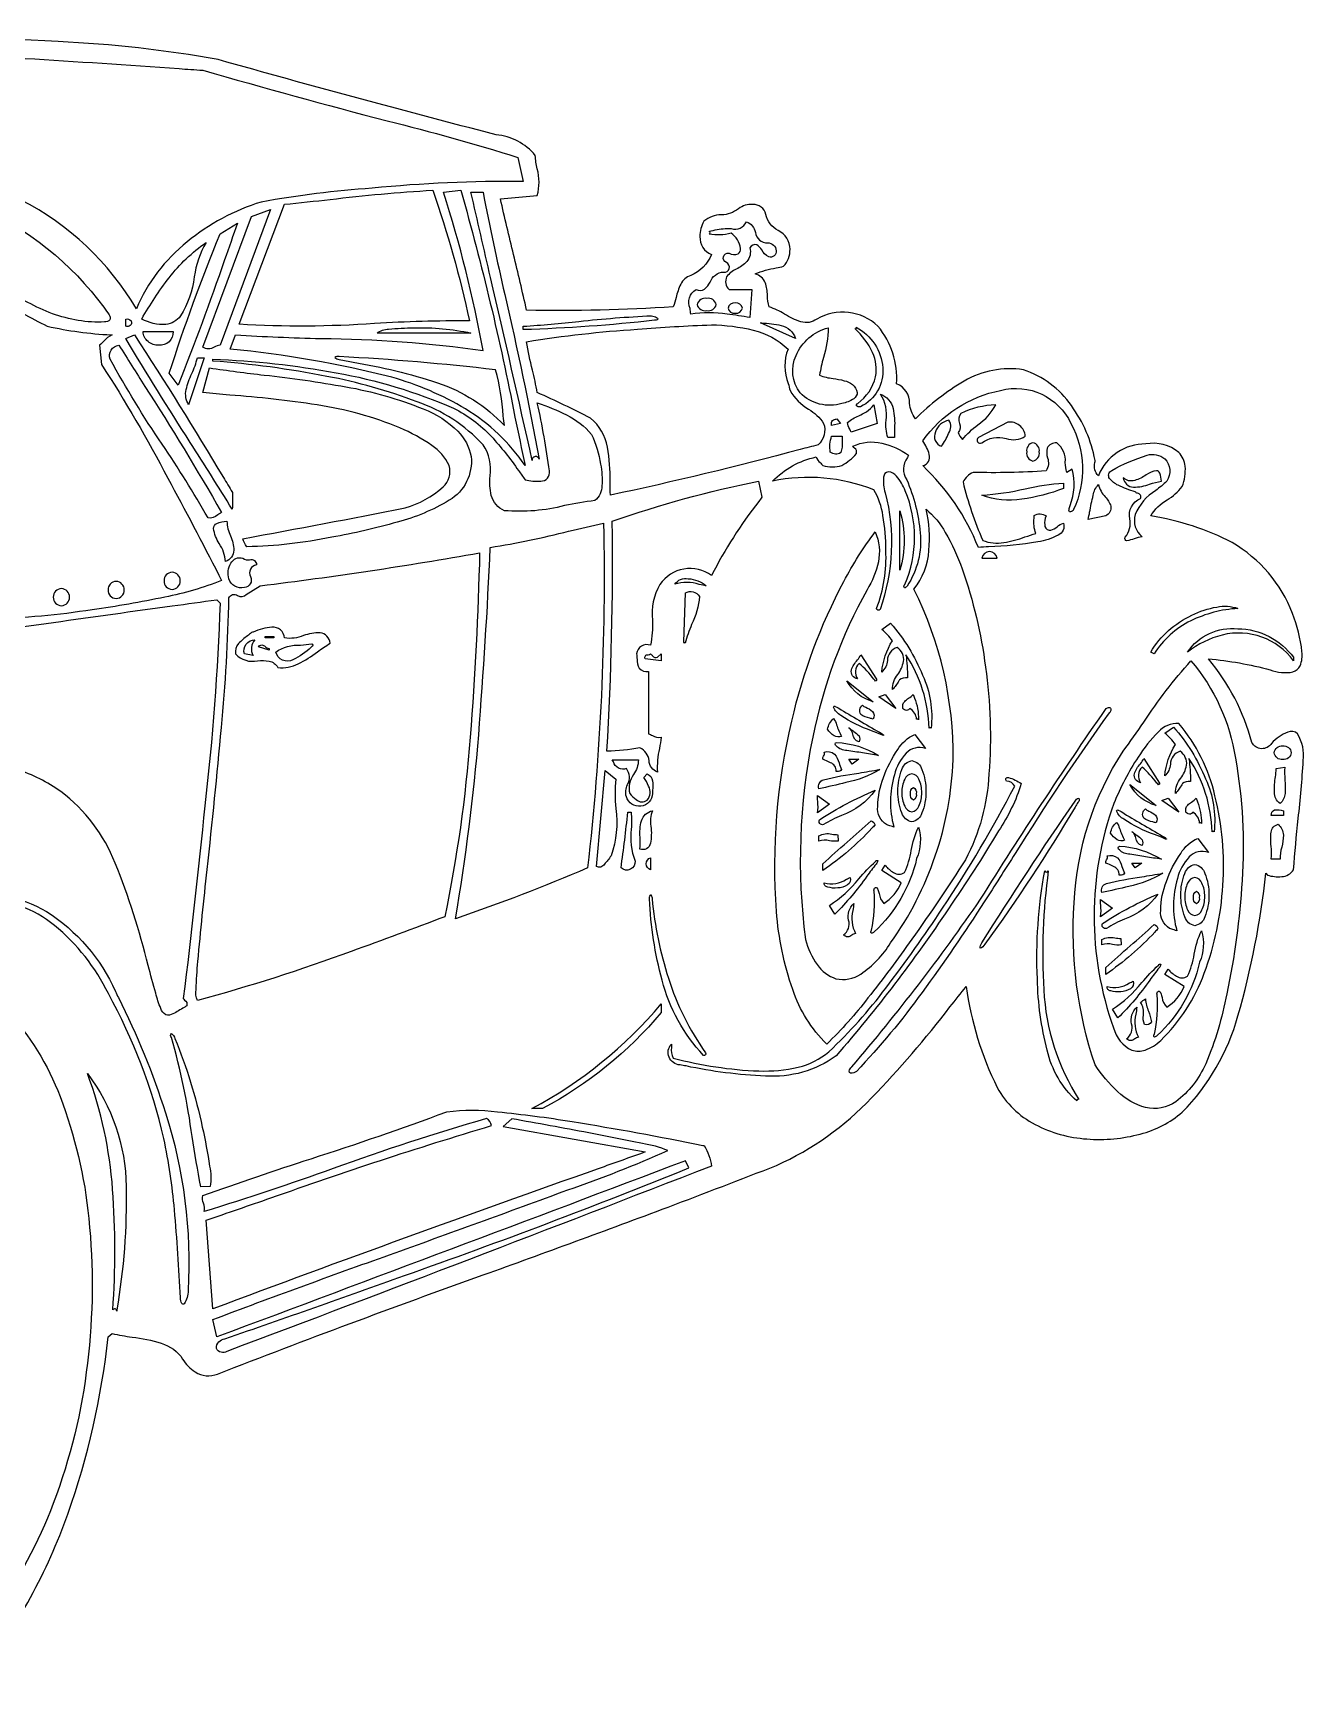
# Model space of a CAD drawing. Extents: x 0.69 to 7.72, y 3.72 to 7.65.
# Drawn here: x 4.803 to 7.718, y 3.819 to 7.651 of the extents above; entities that cross this region are included whole.
import ezdxf

# ---------------------------------------------------------------- set-up
doc = ezdxf.new("R2010")
doc.units = 0

msp = doc.modelspace()

# ---------------------------------------------------------------- linework, layer by layer
for points in [[(4.68149, 3.885463, 0.07917), (4.88155, 4.252193, 0.057249), (4.974517, 4.658883), (4.983407, 4.666661, 0.024634), (5.029354, 4.658354, -0.046034), (5.096231, 4.644279, -0.18016), (5.145204, 4.607963, 0.114677), (5.173765, 4.578557, 0.247622), (5.225175, 4.573681, -0.006923), (5.835115, 4.80112, 0.003393), (6.259074, 4.956911, 0.002318), (6.508064, 5.052525, 0.096895), (6.726336, 5.207601, 0.028639), (6.90606, 5.416556, -0.001569), (6.943412, 5.463331, 0.081221), (7.014524, 5.231108, 0.14768), (7.101192, 5.146723, 0.102889), (7.220302, 5.113242, 0.086796), (7.342691, 5.124596, 0.116004), (7.439194, 5.174714, 0.128209), (7.56675, 5.395553, 0.043023), (7.631193, 5.723332), (7.634526, 5.718888, 0.093087), (7.667443, 5.715415, 0.239796), (7.694526, 5.73111, -0.007165), (7.70525, 5.848689, 0.012251), (7.716819, 5.982014, 0.171557), (7.703558, 6.043182, 0.304917), (7.6812, 6.047445, 0.11031), (7.644072, 6.021367, -0.582917), (7.598971, 6.023333, 0.109893), (7.498972, 6.215556, -0.043811), (7.640899, 6.190053, 0.138562), (7.693135, 6.185375, 0.209325), (7.709537, 6.199632, 0.131398), (7.713874, 6.231928, 0.065853), (7.692319, 6.319518, 0.168106), (7.55387, 6.482234, 0.081258), (7.366747, 6.543335, -0.129889), (7.404424, 6.580311, 0.091406), (7.438972, 6.611112, 0.113678), (7.445862, 6.657618, 0.17022), (7.431324, 6.689206, 0.221207), (7.355639, 6.708653, 0.31258), (7.246749, 6.635558, -0.267128), (7.238659, 6.665843, 0.018181), (7.238969, 6.671114, 0.110466), (7.184664, 6.79667, 0.163883), (7.074524, 6.87889, 0.171819), (6.938552, 6.85278, 0.062736), (6.826747, 6.766669, -0.134183), (6.813533, 6.80209, 0.318572), (6.783414, 6.846669, 0.19207), (6.740714, 6.979094, 0.332104), (6.600292, 6.995279, -0.24569), (6.563942, 6.98915, -0.062468), (6.526177, 7.006855, 0.062845), (6.49119, 7.023337, -0.064615), (6.487189, 7.049572, 0.080592), (6.482057, 7.079098, 0.238356), (6.458968, 7.098893, -0.072241), (6.507467, 7.112777, 0.053111), (6.524281, 7.11681, 0.200215), (6.538968, 7.15556, 0.290839), (6.511706, 7.198573, -0.22052), (6.483413, 7.23556, 0.36259), (6.453543, 7.258601, 0.176502), (6.420735, 7.248797, -0.174221), (6.381464, 7.234723, 0.184425), (6.341489, 7.219775, 0.157499), (6.332377, 7.184813, 0.3147), (6.358965, 7.143336, -0.191952), (6.311187, 7.09556, 0.199813), (6.28816, 7.075376, 0.058434), (6.277637, 7.044754, -0.028828), (6.271187, 7.023337, -0.020259), (5.934521, 7.01556, 0.004718), (5.904521, 7.143338, -0.004718), (5.874521, 7.271115), (5.958965, 7.278893, 0.134554), (5.958814, 7.340626, -0.040677), (5.954522, 7.371117, 0.199919), (5.864481, 7.418569, -0.00561), (5.22674, 7.591117, 0.032795), (4.859727, 7.632366, 0.012082), (4.360726, 7.649964, 0.009404)], [(4.576712, 6.259389, -0.003256), (5.12144, 6.337025, 0.000256), (5.223407, 6.351112), (5.231185, 6.343335, -0.019974), (5.196046, 5.878194, -0.005309), (5.14674, 5.435553, 0.017706), (5.149754, 5.432134, -0.34409), (5.154519, 5.418886, 0.000613), (5.148431, 5.415152, -0.029286), (5.122809, 5.400542, -0.20886), (5.10651, 5.398453, -0.187554), (5.094926, 5.412847, -0.034374), (5.083449, 5.447686, -0.001569), (5.065959, 5.511282, 0.036078), (4.990379, 5.746546, 0.136151), (4.865699, 5.910713, 0.076657), (4.7648, 5.961518, 0.056816)]]:
    msp.add_lwpolyline(points, format="xyb")
for points in [[(3.815604, 7.617349, -0.021348), (4.429808, 7.61306, -0.005973), (5.136968, 7.570353, 0.000025), (5.191185, 7.566671, 0.00642), (5.614362, 7.450488, -0.015121), (5.914521, 7.366672), (5.926743, 7.311117, 0.027167), (5.58016, 7.295884, 0.028562), (5.325722, 7.264086, 0.098136), (5.155488, 7.17244, 0.125464), (5.038962, 7.018893, 0.14223), (4.774673, 7.268546, 0.092977), (4.423285, 7.36979, 0.00446), (3.868251, 7.398597, 0.010498), (3.034508, 7.423339, -0.099486), (3.403788, 7.573651, -0.041041)], [(2.886732, 7.278893, -0.244181), (2.951195, 7.351675, -0.07186), (3.0034, 7.366672), (3.975222, 7.342706), (3.975222, 7.342706, -0.010071), (4.271119, 7.322883, -0.015579), (4.504783, 7.295896, -0.057099), (4.674517, 7.255561, -0.127858), (4.964353, 7.022619, -0.036481), (4.97646, 7.004781, -0.259702), (4.978087, 6.993853, -0.217149), (4.965816, 6.988833, -0.038831), (4.936228, 6.988718, -0.093768), (4.818047, 7.019672, -0.029324), (4.707115, 7.080427, 0.058727), (4.545989, 7.160718, 0.036197), (4.32464, 7.193861, 0.006268), (4.097469, 7.213812, 0.006608), (3.566707, 7.249386, 0.01798), (3.031178, 7.258893, 0.178833), (2.923397, 7.203337, -0.119849)], [(5.625119, 6.86194, 0.037399), (5.254518, 6.926668), (5.26674, 6.958892, 0.008597), (5.462537, 6.950791, -0.033679), (5.834521, 6.923336, 0.033449), (5.74341, 7.286671), (5.78341, 7.291115, -0.021733), (5.907768, 6.770361, 0.00107), (5.931188, 6.65889, 0.107461), (5.794373, 6.788998, 0.066038)], [(5.80341, 6.991115, 0.016982), (5.585713, 6.985239, -0.032656), (5.274518, 6.983337), (5.378964, 7.258893, 0.003167), (5.483558, 7.270037, -0.015701), (5.718965, 7.291115, -0.031204)], [(5.963296, 6.673624, 0.977793), (5.947438, 6.670654, 0.002403), (5.851773, 7.090579, -0.000177), (5.806743, 7.286671), (5.834521, 7.286671, 0.008043), (5.884434, 7.051598, -0.011355)], [(5.231185, 6.93556, 0.078104), (5.217474, 6.931282, -0.314842), (5.191185, 6.931114), (5.303408, 7.231115), (5.346742, 7.246669)], [(5.134518, 6.843335), (5.114518, 6.871112, -0.02007), (5.231185, 7.191114), (5.271186, 7.21556, 0.001054), (5.241268, 7.131041, -0.012366)], [(6.32341, 7.063337, 0.289726), (6.343105, 7.064213, 0.093954), (6.355559, 7.080231, -0.30653), (6.386743, 7.103337, 0.893936), (6.392856, 7.125004, -0.893949), (6.398968, 7.146671, 0.209813), (6.419863, 7.144852, 0.306055), (6.425524, 7.157295, 0.210437), (6.403651, 7.192479, -0.120953), (6.353657, 7.190647, 0.781425), (6.353645, 7.196387, -0.060487), (6.390485, 7.203069, -0.039203), (6.404214, 7.203014, 0.374193), (6.438968, 7.218892, -0.256017), (6.459722, 7.194235, 0.384804), (6.487703, 7.170301, -0.422529), (6.507034, 7.1524, -0.600877), (6.490117, 7.138658, -0.171272), (6.474053, 7.154028, 0.131132), (6.462908, 7.166045, 0.335385), (6.446746, 7.158893, -0.247635), (6.439987, 7.12757, -0.087149), (6.415608, 7.109879, 0.12209), (6.393477, 7.092744, 0.310896), (6.398968, 7.063337), (6.45119, 7.063337), (6.446746, 6.998892, 0.017075), (6.394672, 7.006521, 0.073698), (6.311187, 7.006669, 0.045466), (6.309484, 7.019835, -0.384173)], [(5.051185, 6.99556, -0.033479), (5.11424, 7.090421, -0.075767), (5.198963, 7.171114, 0.103633), (5.171989, 7.092356, -0.10634), (5.140285, 7.002474, -0.20327), (5.106394, 6.982981, -0.140981)], [(4.386737, 6.611112, 0.017827), (4.42021, 6.942086, 0.003955), (4.434517, 7.15556, -0.091417), (4.585655, 7.116537, -0.030722), (4.72182, 7.042196, 0.021713), (4.834518, 6.978892, 0.040387), (4.980526, 6.959119, -0.000026), (4.983407, 6.958892, 0.122728), (4.964528, 6.944877, -0.032534), (4.954517, 6.93556), (4.958962, 6.891114, -0.022719), (5.11114, 6.630513, -0.005158), (5.228199, 6.407826, 0.000889), (5.234518, 6.395557, -0.048472), (5.1045, 6.357136, -0.017906), (4.937711, 6.328195, -0.033273), (4.703406, 6.306667, 0.161142), (4.660392, 6.393778, 0.091281), (4.574655, 6.454029, 0.108323), (4.383404, 6.49889, -0.102521), (4.383639, 6.583562, 0.022285)], [(6.347804, 7.014772, 0.385763), (6.369878, 7.02884, 0.385763), (6.347804, 7.042908, 0.385767), (6.325729, 7.02884, 0.385767)], [(6.413446, 7.008947, 0.396929), (6.430142, 7.020733, 0.396861), (6.413446, 7.032518, 0.396834), (6.396749, 7.020733, 0.396902)], [(5.014518, 6.978892), (5.014518, 6.99556), (5.014518, 6.99556, -0.284956), (5.02674, 6.991115, -0.716334)], [(5.591186, 6.963337, -0.17616), (5.617713, 6.971887, -0.029337), (5.676217, 6.975381, -0.05981), (5.806743, 6.963337)], [(5.926743, 6.978892, 0.010371), (6.054655, 6.989996, -0.016404), (6.221024, 7.003049, -0.096104), (6.232869, 6.998709, -0.331251), (6.235433, 6.995171, -0.218438), (6.228264, 6.992517, -0.020156), (5.926743, 6.971114)], [(6.358478, 6.98221, -0.054422), (6.454418, 6.970116, -0.129281), (6.534524, 6.926668, 0.193858), (6.534939, 6.847403, -0.008655), (6.538968, 6.831114, 0.126793), (6.58154, 6.788661, -0.118973), (6.615938, 6.7558, -0.30494), (6.603411, 6.706668, 0.000116), (6.562333, 6.696026, -0.01278), (6.126744, 6.591112, -0.010944), (6.126045, 6.622219, 0.050847), (6.11995, 6.701325, 0.178789), (6.081414, 6.768058, 0.011615), (5.958965, 6.826669, -0.00002), (5.958965, 6.826669, 0.016064), (5.947781, 6.878476, -0.024113), (5.934521, 6.943336, -0.024982), (6.188839, 6.97212, -0.010257)], [(6.55119, 6.951114), (6.47119, 6.986669, 0.000668), (6.474059, 6.986532, -0.060522), (6.518556, 6.980459, -0.277488)], [(6.626746, 6.97556, -0.064639), (6.61562, 6.907096, 0.025071), (6.606746, 6.866669, 0.072091), (6.637774, 6.859077, -0.041555), (6.663146, 6.853861, -0.299532), (6.693434, 6.827093, -0.242086), (6.685093, 6.812549, -0.106489), (6.658233, 6.801465, -0.277491), (6.562317, 6.825932, -0.281848), (6.55293, 6.911514, -0.231862)], [(6.690687, 6.976774, -0.259768), (6.751726, 6.883442, -0.306359), (6.701086, 6.794057, -0.153265), (6.693651, 6.794618, -0.781457), (6.694496, 6.801532, 0.175266), (6.735336, 6.863099, 0.154402), (6.728327, 6.918314, 0.102911), (6.687651, 6.973378), (6.687651, 6.973378, -0.000031), (6.687651, 6.973378, 0.842342)], [(5.034518, 6.958892, -0.009554), (5.238601, 6.631989, 0.000116), (5.259443, 6.59764, -0.026153), (5.258964, 6.558889, 0.003813), (5.162575, 6.712293, -0.008231), (5.014518, 6.951114)], [(5.054518, 6.966669), (5.123407, 6.966669, -0.466827), (5.090212, 6.935836, -0.430688)], [(5.234518, 6.551111, 0.047467), (5.225635, 6.545691, -0.236375), (5.203407, 6.53889, 0.018917), (5.097999, 6.708422, -0.024981), (4.978962, 6.903336, -0.487161), (4.998962, 6.93556, 0.001324), (5.058499, 6.84088, -0.013047)], [(5.158962, 6.798892, -0.201619), (5.153304, 6.833364, -0.05336), (5.166221, 6.870312, 0.052971), (5.178962, 6.906668), (5.194518, 6.906668)], [(5.958965, 6.803336, -0.033825), (6.026162, 6.77526, -0.101747), (6.083561, 6.730693, -0.066074), (6.104174, 6.662064, -0.067819), (6.107234, 6.612836, -0.218931), (6.091189, 6.578889, 0.019958), (6.021809, 6.567218, -0.084191), (5.88341, 6.555557, -0.22095), (5.85337, 6.590369, -0.077476), (5.850512, 6.635333, 0.198539), (5.834521, 6.706668, 0.125304), (5.683096, 6.805434, 0.044585), (5.476032, 6.863874, 0.030566), (5.214518, 6.89889), (5.214518, 6.903336, -0.036225), (5.497714, 6.872225, -0.057295), (5.766743, 6.791114, -0.086152), (5.853205, 6.726398, -0.034336), (5.915964, 6.647564, 0.002039), (5.931188, 6.626668, 0.085748), (5.966882, 6.623335, 0.462219), (5.986743, 6.646668, 0.022465)], [(5.504437, 6.902799, 0.000751), (5.536765, 6.896485, -0.038014), (5.730057, 6.849182, -0.123908), (5.88341, 6.751114, -0.002426), (5.88106, 6.772971, 0.04614), (5.86341, 6.87889, 0.015971), (5.504407, 6.90929, 0.27187), (5.494266, 6.907294, 0.2225)], [(5.292125, 6.472683, -0.091883), (5.283406, 6.491112, 0.002314), (5.656054, 6.561724, 0.110158), (5.742703, 6.610018, 0.299368), (5.756447, 6.658982, 0.148829), (5.716938, 6.705266, 0.054701), (5.643824, 6.745525, 0.061137), (5.45367, 6.798355, 0.019146), (5.253173, 6.821083, -0.001892), (5.191185, 6.826669), (5.20674, 6.883336, 0.007892), (5.332435, 6.866801, -0.016549), (5.519449, 6.839983, -0.052449), (5.697392, 6.789093, -0.102924), (5.776598, 6.737975, -0.15457), (5.807112, 6.67993, -0.294313), (5.756922, 6.579486, -0.071249), (5.63778, 6.529148, -0.027207), (5.487285, 6.49465, -0.045607)], [(6.778969, 6.723336), (6.763414, 6.723336, -0.100977), (6.759494, 6.76279, 0.181043), (6.746746, 6.823335, -0.24404), (6.77558, 6.790129, -0.071377), (6.778836, 6.745231, 0.021775)], [(6.843414, 6.715558, -0.190006), (7.022175, 6.831758, -0.360527), (7.18358, 6.755822, -0.235545), (7.18964, 6.55799, -0.260385), (7.182526, 6.55271, -0.609639), (7.179337, 6.558256, -0.00225), (7.18182, 6.567523, 0.15543), (7.186749, 6.651112), (7.174526, 6.643336, -0.07517), (7.170672, 6.666215, 0.258524), (7.151193, 6.711114, 0.306727), (7.129223, 6.698916, 0.125715), (7.129858, 6.676524, -0.237727), (7.126749, 6.646668, -0.022124), (6.958968, 6.643336, 0.160975), (6.936126, 6.621443, 0.04678), (6.981279, 6.487278, 0.133391), (7.029633, 6.482156, 0.044602), (7.078166, 6.495274, -0.00901), (7.103415, 6.503333, -0.128863), (7.098927, 6.538454, 0.002702), (7.099106, 6.544336, -0.307869), (7.126749, 6.543335, 0.146546), (7.123356, 6.522831, -0.005462), (7.123415, 6.51889, 0.323858), (7.137748, 6.51101, 0.105854), (7.15208, 6.518811, -0.111685), (7.166749, 6.526668, -0.383579), (7.154116, 6.499616, -0.085457), (7.107441, 6.483797, -0.034572), (6.994719, 6.472674, 0.020467), (6.97119, 6.471112, 0.109841), (6.843414, 6.65889, 0.447488), (6.858414, 6.684725, 0.097571)], [(6.670843, 6.758058, -0.066198), (6.696699, 6.77333, 0.010797), (6.714215, 6.782701, 0.120201), (6.731192, 6.798892), (6.738969, 6.755558), (6.678967, 6.735558, 0.070311), (6.675919, 6.742571, -0.130463)], [(6.934525, 6.718892, -0.054381), (6.969876, 6.752565, 0.122215), (7.011192, 6.798892, 0.098048), (6.93119, 6.778892, 0.26274), (6.927928, 6.756054, -0.287653), (6.924618, 6.735267, 0.077534), (6.934525, 6.718892)], [(6.646744, 6.766669), (6.654524, 6.755558), (6.634524, 6.751114, -0.502385), (6.643158, 6.765273, 0.013036)], [(6.886747, 6.703336, 0.054245), (6.902997, 6.732919, 0.31276), (6.903412, 6.763336, 0.267459), (6.87258, 6.736253, 0.44124)], [(6.978968, 6.711114, -0.237443), (7.034822, 6.720904, 0.222021), (7.078971, 6.726669, 0.415512), (7.038969, 6.758892), (6.97119, 6.723336, 0.917435)], [(6.811192, 6.683336, -0.009039), (6.808204, 6.677274, 0.321111), (6.806747, 6.626668, -0.079867), (6.837662, 6.504716, -0.175232), (6.807479, 6.382612, -0.214119), (6.801636, 6.378191, -0.415677), (6.802757, 6.38616, 0.201843), (6.803431, 6.601044, 0.087207), (6.783256, 6.634571, 0.215741), (6.764566, 6.644957, 0.359653), (6.753799, 6.632333, 0.109614), (6.757392, 6.596829, -0.148441), (6.74554, 6.329004, -0.735524), (6.737486, 6.331301, 0.105747), (6.758911, 6.46468, 0.043883), (6.752172, 6.544436, 0.101195), (6.731192, 6.603335, 0.146903), (6.498968, 6.623335), (6.498968, 6.623335, -0.149339), (6.598968, 6.67889, 0.160165), (6.607947, 6.666094, -0.052595), (6.614524, 6.65889, 0.142536), (6.657718, 6.659307, 0.094453), (6.69119, 6.686668, 0.348807), (6.687187, 6.698761, -0.054749), (6.683414, 6.703336, -0.177777), (6.749711, 6.710485, -0.082416)], [(6.634524, 6.726669), (6.658967, 6.726669, 0.036338), (6.658568, 6.714845, -0.103005), (6.655344, 6.688735, -0.338792), (6.63149, 6.690047, -0.134851)], [(7.096557, 6.669367, 0.393409), (7.110969, 6.690506, 0.393409), (7.096557, 6.711644, 0.393409), (7.082144, 6.690506, 0.393409)], [(7.277237, 6.648101, -0.042059), (7.358281, 6.68311, -0.230247), (7.399016, 6.674798, -0.351764), (7.403417, 6.623335, -0.036905), (7.378174, 6.601868, 0.161287), (7.331193, 6.546668, 0.29757), (7.346747, 6.495556, 0.065853), (7.328792, 6.491037, -0.048612), (7.312217, 6.486494, -0.622481), (7.308322, 6.494592, 0.205837), (7.319147, 6.536783, -0.380671), (7.343417, 6.583335, 0.504158), (7.336542, 6.595485, -0.112914), (7.331193, 6.59889, -0.045484), (7.292191, 6.613838, -0.125113), (7.272141, 6.629547, -0.436023)], [(7.391194, 6.623335, 0.097421), (7.387639, 6.641451, 0.271896), (7.380146, 6.647361, 0.13787), (7.356582, 6.637633, -0.070534), (7.330098, 6.624942, -0.269431), (7.303415, 6.631112, 0.352718), (7.327169, 6.609379, 0.086209), (7.364301, 6.616504, -0.035252)], [(6.240614, 6.38624, 0.167354), (6.2232, 6.303882, -0.05491), (6.218967, 6.246667, 0.487154), (6.186744, 6.226667, -0.016999), (6.18797, 6.214283, 0.126421), (6.19257, 6.193791, 0.265262), (6.214522, 6.186667), (6.214522, 6.043333, -0.040585), (6.223029, 6.039466, 0.211892), (6.24341, 6.035556, -0.015125), (6.239277, 6.009702, 0.06683), (6.234522, 5.955554, -0.297628), (6.215467, 5.981633, 0.272863), (6.194522, 6.011111, -0.03782), (6.118967, 6.003333, 0.017068), (6.131189, 6.531111, -0.035448), (6.466746, 6.623335), (6.474524, 6.586667, -0.00018), (6.46723, 6.576696, 0.048905), (6.358965, 6.406668, 0.425964)], [(7.166749, 6.61889), (7.166749, 6.606667, -0.057033), (7.07084, 6.581872, -0.130394), (6.978968, 6.591112, 0.041814), (7.078696, 6.605847, -0.043886)], [(7.246749, 6.615558, 0.127819), (7.26248, 6.587106, -0.111337), (7.275181, 6.565765, -0.309244), (7.263414, 6.543335), (7.223414, 6.535557, 0.008741), (7.226609, 6.55221, -0.019995), (7.234712, 6.59094, -0.159385)], [(6.574524, 5.57111, 0.088785), (6.601428, 5.513469, 0.169121), (6.644415, 5.481178, 0.211734), (6.701263, 5.491882, 0.104581), (6.769751, 5.563228, 0.146924), (6.913281, 5.984117, 0.119114), (6.823414, 6.375557, 0.151303), (6.857719, 6.464306, 0.082916), (6.851192, 6.558889, -0.093082), (6.895229, 6.505697, -0.045564), (6.933992, 6.421899, -0.052955), (6.987526, 6.196624, -0.05429), (6.995463, 5.951346, -0.110005), (6.941469, 5.754344, -0.012829), (6.818622, 5.571953, -0.013542), (6.717926, 5.436949, -0.036119), (6.623411, 5.331108, -0.120614), (6.545123, 5.456021, -0.06485), (6.507836, 5.635636, -0.076412), (6.543269, 6.07256, -0.066948), (6.662706, 6.393341, -0.042253), (6.734522, 6.506668, -0.154143), (6.741693, 6.437803, -0.080662), (6.715778, 6.374151, 0.077225), (6.591152, 6.035667, 0.08346)], [(6.791192, 6.41889), (6.791192, 6.555557, -0.140311)], [(5.24674, 6.531111, 0.091912), (5.254811, 6.497696, -0.092132), (5.262789, 6.46472, -0.307386), (5.243408, 6.43889, 0.136894), (5.229359, 6.479849, -0.116721), (5.216278, 6.514965, -0.269325), (5.223417, 6.526458, -0.123912)], [(5.851187, 6.471112, 0.020793), (6.030979, 6.508238, -0.004234), (6.111189, 6.526668, -0.033246), (6.074522, 5.735554), (6.074522, 5.735554, -0.019871), (5.771187, 5.618888, 0.022291), (5.824521, 6.04125, 0.008276)], [(5.251186, 6.355557, -0.472384), (5.271208, 6.360803, 0.366858), (5.291186, 6.363335), (5.323408, 6.383335, 0.014177), (5.826743, 6.45889, -0.013081), (5.805076, 6.035694, -0.031654), (5.746743, 5.623332), (5.746743, 5.623332, -0.005513), (5.53202, 5.543887, -0.022761), (5.178962, 5.431108, -0.141093), (5.17615, 5.456708, -0.014993), (5.180132, 5.520648, -0.004872), (5.201471, 5.731662, 0.004682), (5.234183, 6.057723, 0.019547)], [(5.286742, 6.37889, -0.385134), (5.251186, 6.39889, -0.214209), (5.256047, 6.434863, -0.366433), (5.283406, 6.446668, 0.216527), (5.298837, 6.442639, -0.550416), (5.314519, 6.431112, 0.503764), (5.300646, 6.404081, -0.539429)], [(6.978968, 6.446668), (7.014524, 6.446668, 0.846601)], [(5.121079, 6.374896, 0.413803), (5.139739, 6.394539, 0.413819), (5.121079, 6.414181, 0.413806), (5.102421, 6.394539, 0.41379)], [(6.274522, 6.386668, -0.310559), (6.305438, 6.399389, -0.15382), (6.346743, 6.383335, -0.032867), (6.330767, 6.386232, 0.15681)], [(4.866912, 6.337397, 0.413835), (4.885572, 6.357037, 0.41383), (4.866912, 6.376681, 0.41383), (4.848253, 6.357037, 0.413835)], [(4.992607, 6.353867, 0.413835), (5.011267, 6.373507, 0.41383), (4.992607, 6.39315, 0.413817), (4.973949, 6.373507, 0.413822)], [(6.295174, 6.254765), (6.298965, 6.366668, -0.408896), (6.331187, 6.358889, -0.092188), (6.313217, 6.294016, 0.029693), (6.298012, 6.251749, 0.645158), (6.296046, 6.251241, -0.038724)], [(7.56675, 6.331111, 0.098767), (7.458554, 6.30264, 0.13788), (7.374525, 6.226667), (7.366747, 6.23111, -0.14919), (7.461188, 6.315447, -0.073316), (7.518619, 6.334427, -0.134627)], [(5.363408, 6.195556, 0.151888), (5.410584, 6.204019, 0.043353), (5.454367, 6.231553, -0.019126), (5.483408, 6.251111, 0.364822), (5.460514, 6.2751, 0.089916), (5.422657, 6.268675, -0.131833), (5.378964, 6.263333, 0.4182), (5.350118, 6.288164, 0.082415), (5.30726, 6.277012, -0.000911), (5.303408, 6.275556, -0.015765), (5.293954, 6.268263, 0.060857), (5.273695, 6.250594, 0.23271), (5.26674, 6.226667, 0.272623), (5.317256, 6.211116, -0.065284), (5.343815, 6.210095, -0.227607)], [(6.749961, 6.282987), (6.769574, 6.297108, -0.084016), (6.843381, 6.17785, -0.136263), (6.862679, 6.056207, 0.460049), (6.858139, 6.056168, 0.139133), (6.805129, 6.224886, -0.033256), (6.808557, 6.172117, 0.160555), (6.789878, 6.1672, 0.000941), (6.788387, 6.164719, -0.063787), (6.774018, 6.144886, -0.179492), (6.786261, 6.179521, 0.101242), (6.79969, 6.209213, 0.268556), (6.785129, 6.241553, 0.329714), (6.762596, 6.21163, -0.182699), (6.749574, 6.184886, -0.114045), (6.774018, 6.257108, 0.048483)], [(7.694526, 6.218889), (7.694526, 6.211111, 0.303611), (7.530897, 6.270069, 0.104298), (7.451194, 6.23111), (7.451194, 6.23111, -0.273228), (7.56661, 6.284584, -0.232552)], [(5.311186, 6.258888, 0.328876), (5.306742, 6.223333), (5.286742, 6.226667, -0.508787)], [(5.343408, 6.238889), (5.343408, 6.235556), (5.318964, 6.243333, -0.529238), (5.334299, 6.243383, 0.115146)], [(5.441315, 6.250012, -0.828784), (5.441492, 6.243442, 0.000195), (5.440136, 6.242259, -0.080091), (5.398307, 6.213216, -0.491822), (5.358964, 6.23111, -0.158108), (5.415762, 6.247155, 0.023263)], [(6.24341, 6.211111), (6.206744, 6.215556, -0.652158), (6.213239, 6.22462, 0.095927), (6.218967, 6.226667, -0.057416), (6.223734, 6.222676, 0.365319), (6.234522, 6.218889), (6.24341, 6.226667)], [(6.734968, 6.164531, -0.000635), (6.731619, 6.1686, 0.056104), (6.697351, 6.204886, 0.378727), (6.694018, 6.169331, -0.418217), (6.679904, 6.189861, -0.101071), (6.693564, 6.212832, 0.057391), (6.701796, 6.224886), (6.737446, 6.168508, -0.555041)], [(7.492947, 5.285951, -0.1293), (7.424163, 5.198506, -0.214625), (7.354877, 5.185336, -0.124965), (7.291132, 5.221819, -0.060022), (7.238969, 5.283331, -0.098554), (7.191192, 5.655415, -0.134562), (7.303415, 6.003333, 0.008309), (7.350787, 6.070227, -0.036826), (7.458972, 6.211111, -0.138424), (7.561167, 5.987207, -0.061759), (7.576231, 5.706249, -0.037688), (7.54116, 5.446432, -0.053926)], [(6.669574, 6.164886), (6.729574, 6.117108, -0.204722)], [(6.802189, 6.117857, -0.051709), (6.811213, 6.124927, 0.076459), (6.821796, 6.133772, 0.014934), (6.824504, 6.125516, -0.106939), (6.833618, 6.075685, 0.530683), (6.829571, 6.076661, 0.242683), (6.814018, 6.101553, -0.568914), (6.798149, 6.101789, -0.258137)], [(6.750382, 6.043318, -0.041979), (6.753127, 6.040708, -0.653618), (6.753271, 6.039657, -0.103674), (6.749671, 6.04074, 0.006151), (6.726121, 6.050319, -0.063766), (6.655806, 6.085306, -0.164829), (6.638751, 6.104546, -0.614208), (6.64295, 6.106087, -0.078562), (6.656056, 6.098615, 0.003063), (6.750382, 6.043318, 0.000004)], [(6.691544, 5.268369, -0.221688), (6.677985, 5.264489, -0.411725), (6.674905, 5.268679, -0.143724), (6.680949, 5.279118, 0.026267), (6.976307, 5.663475, -0.011995), (7.262768, 6.099035, -0.32447), (7.273213, 6.103859, -0.49307), (7.271087, 6.091562, 0.016454), (7.055746, 5.768427, -0.000874), (6.984794, 5.657847, -0.015836), (6.842141, 5.449653, -0.032241)], [(6.729574, 6.077107, 0.007511), (6.722005, 6.079242, -0.120987), (6.701356, 6.088034, -0.391936), (6.705129, 6.109331, 0.134034), (6.713016, 6.104342, -0.093667), (6.727962, 6.094921, -0.345972)], [(6.625128, 6.053774, -0.177866), (6.639147, 6.078271, -0.097937), (6.645605, 6.064226, 0.035097), (6.65735, 6.037107, -0.199978), (6.640262, 6.038491, -0.094176)], [(6.674018, 6.057108, -0.146173), (6.677968, 6.054076, 0.008798), (6.685469, 6.04867, -0.089681), (6.697446, 6.038332, -0.270115), (6.697351, 6.024885, -0.314174), (6.683177, 6.042376, 0.082955), (6.677968, 6.054076, 0.000964), (6.677061, 6.054759, -0.009852)], [(7.281832, 5.883653, 0.173648), (7.281363, 5.368157, 0.21725), (7.323518, 5.317115, 0.16789), (7.353838, 5.317219, 0.106266), (7.389657, 5.33961, 0.115104), (7.48941, 5.493497, 0.076342), (7.532212, 5.695447, 0.077735), (7.514121, 5.901243, 0.118658), (7.431194, 6.066667, 0.242994), (7.384362, 6.047521, 0.061464), (7.337911, 5.989873, 0.044371)], [(7.512076, 5.817986, 0.459848), (7.507539, 5.817947, 0.139129), (7.454528, 5.986667), (7.454528, 5.986667, -0.033275), (7.457954, 5.933897, 0.160576), (7.439278, 5.928982, 0.000945), (7.437782, 5.926494, -0.063701), (7.423417, 5.906665, -0.1795), (7.435659, 5.941302, 0.101239), (7.449088, 5.970994, 0.268551), (7.434528, 6.003333, 0.329728), (7.411994, 5.97341, -0.182705), (7.398972, 5.946667, -0.114071), (7.423417, 6.018889, 0.048454), (7.399357, 6.044768), (7.418972, 6.058889, -0.084017), (7.49278, 5.939631, -0.136266)], [(6.741796, 5.993774, -0.006503), (6.705685, 5.999329, 0.006503), (6.669574, 6.004885, -0.196386), (6.645439, 6.015324, -0.792196), (6.646057, 6.0236, -0.123349)], [(6.825129, 6.041551), (6.849574, 6.009329, 0.295262), (6.805245, 5.99878, 0.126133), (6.778647, 5.949236, 0.142469), (6.777351, 5.829329, 0.014217), (6.770922, 5.831387, -0.035887), (6.760671, 5.834992, -0.292341), (6.74028, 5.876265, -0.088476), (6.753352, 5.942779, -0.065166), (6.786197, 6.007039, -0.157039)], [(6.171175, 5.906178, 0.090782), (6.186077, 5.89234, 0.371743), (6.211189, 5.89111, 0.328068), (6.214427, 5.923159, 0.058068), (6.203411, 5.943332), (6.211189, 5.95111, -0.292477), (6.223338, 5.93546, -0.062468), (6.223747, 5.913529, 0.015409), (6.223411, 5.906665, -0.855097), (6.163411, 5.898887, -0.188771), (6.16609, 5.926684, 0.319814), (6.163411, 5.963333, -0.439898), (6.133927, 5.978864, 0.006325), (6.131189, 5.983332), (6.191189, 5.983332, -0.135214), (6.180084, 5.949734, 0.226032)], [(6.61735, 6.001551, -0.240479), (6.641277, 5.996756, -0.114187), (6.651416, 5.976847, 0.024005), (6.65735, 5.961551, -0.356834), (6.647058, 5.957063, 0.008391), (6.645128, 5.957107, 0.345881), (6.631655, 5.976829, 0.046417), (6.614017, 5.984885, -0.195355), (6.616047, 5.992018, 0.285458)], [(6.818653, 5.840893, -0.287099), (6.79589, 5.86154, -0.103749), (6.78646, 5.911387, -0.103748), (6.79589, 5.961234, -0.287097), (6.818653, 5.981882, -0.287122), (6.841414, 5.961234, -0.10373), (6.850842, 5.911387, -0.103731), (6.841414, 5.86154, -0.287123)], [(7.351194, 5.986667), (7.386843, 5.930289), (7.386843, 5.930289, -0.555227), (7.384365, 5.926311, -0.000639), (7.381007, 5.930392, 0.056152), (7.346747, 5.966667, 0.378688), (7.343417, 5.93111, -0.418208), (7.329302, 5.951641, -0.101074), (7.342963, 5.974612, 0.057393)], [(7.669701, 5.984182, -0.407092), (7.65006, 5.999896, -0.40703), (7.669701, 6.01561, -0.406974), (7.689343, 5.999896, -0.407036)], [(6.138967, 5.938886, 0.043361), (6.138988, 5.872242, -0.12328), (6.128231, 5.763337, -0.070095), (6.112964, 5.744246, -0.445237), (6.094522, 5.738887), (6.114522, 5.958887)], [(6.286744, 5.283331, -0.636657), (6.266744, 5.331108, -0.04385), (6.266935, 5.32323, 0.158575), (6.271187, 5.298886, 0.054383), (6.46741, 5.269273, 0.06538), (6.557725, 5.278224, 0.12215), (6.628139, 5.31351, 0.042677), (6.758965, 5.45974, 0.019167), (6.888906, 5.643071, 0.028562), (7.054524, 5.923332, 0.282237), (7.03601, 5.934825, -0.000008), (7.035893, 5.934846, -0.883791), (7.04055, 5.94304, -0.083752), (7.069699, 5.929061, -0.07201), (7.017706, 5.820741, -0.015984), (6.902303, 5.641456, -0.031984), (6.644697, 5.30406, -0.176562), (6.482594, 5.257778, -0.04318), (6.300438, 5.280786, 0.000317)], [(6.615542, 5.937982, -0.022904), (6.69661, 5.953188, 0.00657), (6.745129, 5.961551, -0.087611), (6.666795, 5.931413, -0.013631), (6.605128, 5.917107), (6.605128, 5.917107, -0.400361)], [(6.818358, 5.951626, 0.277548), (6.802109, 5.938854, 0.118254), (6.795378, 5.908021, 0.118259), (6.802109, 5.877188, 0.277546), (6.818358, 5.864417, 0.277574), (6.834609, 5.877188, 0.118249), (6.841339, 5.908021, 0.118244), (6.834609, 5.938854, 0.277576)], [(7.663418, 5.883331, -0.256346), (7.65081, 5.909104, -0.04681), (7.652877, 5.944834, 0.026745), (7.654526, 5.963333), (7.674526, 5.966667, 0.04469), (7.674809, 5.937137, -0.047701), (7.674983, 5.906488, -0.201137)], [(6.601794, 5.901551), (6.629572, 5.881551), (6.601794, 5.861551, 0.081821), (6.602535, 5.888465, -0.021559)], [(6.734018, 5.913774, -0.161947), (6.656863, 5.856014, 0.033531), (6.615925, 5.834997, -0.697685), (6.606737, 5.846174, -0.042391)], [(6.822154, 5.891354, -0.334524), (6.815608, 5.905758, -0.334484), (6.822154, 5.920162, -0.334431), (6.828701, 5.905758, -0.33447)], [(7.378972, 5.878887, -0.204682), (7.318969, 5.926667)], [(6.183411, 5.75111, -0.687496), (6.151189, 5.735554, 0.009954), (6.166744, 5.863332, -0.000007), (6.166744, 5.863332), (6.174522, 5.863332, -0.030651), (6.17483, 5.82462, 0.126474)], [(6.194522, 5.778887, 0.027323), (6.194988, 5.805767, -0.079434), (6.197964, 5.843388, -0.271256), (6.223411, 5.866665, 0.160735), (6.219881, 5.831029, -0.074148), (6.218599, 5.791987, -0.489184)], [(6.9859, 5.560278, -0.230894), (6.975002, 5.550992, -0.206849), (6.979519, 5.563218, -0.012164), (7.193311, 5.888783, -0.224607), (7.201533, 5.895805, -0.337102), (7.199753, 5.885843, 0.00005), (7.193239, 5.875239, -0.023906)], [(7.305453, 5.860396, 0.003053), (7.399779, 5.805099, 0.000004), (7.399779, 5.805099), (7.399779, 5.805099, -0.041966), (7.402525, 5.802489, -0.653548), (7.402669, 5.801438, -0.10367), (7.399069, 5.802521, 0.006151), (7.37552, 5.812099, -0.063774), (7.305203, 5.847086, -0.164844), (7.288148, 5.866326, -0.614198), (7.292347, 5.867868, -0.07857)], [(7.378972, 5.838887, 0.007516), (7.371402, 5.841023, -0.120984), (7.350753, 5.849814, -0.391938), (7.354525, 5.87111, 0.133985), (7.362411, 5.866122, -0.093661), (7.377359, 5.856702, -0.345986)], [(7.451586, 5.879638, -0.051707), (7.46061, 5.886708, 0.076453), (7.471194, 5.895554, 0.014956), (7.473904, 5.88729, -0.106911), (7.483017, 5.837465, 0.530865), (7.478968, 5.838442, 0.242687), (7.463417, 5.863332, -0.568868), (7.447547, 5.86357, -0.258156)], [(7.671196, 5.866665), (7.671196, 5.855553), (7.643418, 5.855553, -0.345196), (7.650913, 5.868466, -0.112433)], [(6.614017, 5.744883, -0.006048), (6.669977, 5.794491, 0.004859), (6.725442, 5.843521, -0.272376), (6.734018, 5.833774, 0.000205), (6.726767, 5.826515, -0.056199), (6.614017, 5.729329)], [(6.725722, 5.592322, 0.076625), (6.731787, 5.68211, -0.324754), (6.734977, 5.69076, -0.397938), (6.740672, 5.685799, -0.02177), (6.743311, 5.676513, 0.14655), (6.754018, 5.653772, 0.152387), (6.794018, 5.701551), (6.749574, 5.729329), (6.757351, 5.741551, 0.097921), (6.776657, 5.724883, 0.290111), (6.801796, 5.724885, 0.068156), (6.817194, 5.775678, -0.075144), (6.834018, 5.829329, -0.169207), (6.829574, 5.757107, -0.151556), (6.732003, 5.588944, -0.202346), (6.725662, 5.585354, -0.332847)], [(7.288549, 5.840051, -0.09788), (7.294996, 5.826023, 0.035119), (7.306747, 5.798888, -0.199995), (7.289661, 5.800272, -0.094179), (7.274526, 5.815554, -0.177939)], [(7.663418, 5.755554), (7.643418, 5.755554, 0.057339), (7.6431, 5.785507, -0.063045), (7.642995, 5.817312, -0.327043), (7.658971, 5.835554, -0.214728), (7.671247, 5.810647, -0.069293), (7.667343, 5.782751, 0.065979)], [(6.605128, 5.809329, -0.185664), (6.635274, 5.812903, 0.032786), (6.649006, 5.811724), (6.649574, 5.797107, -0.097105), (6.62961, 5.797924, 0.160178), (6.605128, 5.797107)], [(7.323417, 5.818887, -0.145626), (7.327368, 5.815857, 0.008818), (7.334873, 5.810446, -0.089698), (7.346844, 5.80011, -0.270114), (7.346747, 5.786665, -0.314164), (7.332576, 5.804156, 0.082944), (7.327368, 5.815857, 0.000753), (7.326549, 5.816472, -0.010084)], [(7.474528, 5.803332), (7.498972, 5.77111, 0.295258), (7.454642, 5.76056, 0.126136), (7.428045, 5.711017, 0.142462), (7.42675, 5.59111, 0.014226), (7.420323, 5.593166, -0.035994), (7.410068, 5.596772, -0.29234), (7.389678, 5.638046, -0.088474), (7.40275, 5.704559, -0.065165), (7.435596, 5.768819, -0.157039)], [(6.218967, 5.758888), (6.218967, 5.73111, -0.706598)], [(6.641796, 5.629328), (6.629572, 5.649328, 0.081212), (6.696623, 5.710295, -0.030272), (6.735278, 5.750435, -0.457153), (6.740533, 5.752378, -0.180336), (6.736615, 5.744414, 0.006112), (6.715285, 5.716276, -0.046507)], [(7.266747, 5.763332, -0.240481), (7.290674, 5.758537, -0.114185), (7.300813, 5.738628, 0.024009), (7.306747, 5.723332, -0.356806), (7.296455, 5.718843, 0.008392), (7.294525, 5.718888, 0.345942), (7.281053, 5.73861, 0.046419), (7.263414, 5.746665), (7.263414, 5.746665, -0.195281), (7.265445, 5.753798, 0.285449)], [(7.318969, 5.766665, -0.196431), (7.294838, 5.777103, -0.79223), (7.295457, 5.785379, -0.123351), (7.391194, 5.755554, -0.006507), (7.355082, 5.76111, 0.006507)], [(6.61735, 5.701551, 0.226687), (6.66864, 5.709697, -0.01132), (6.677351, 5.713772, -0.350197), (6.670854, 5.69633, -0.126075), (6.648416, 5.689374, -0.099205), (6.625445, 5.691563, -0.438904)], [(7.196958, 5.200617, -0.156976), (7.12935, 5.316857, -0.057909), (7.106564, 5.480247, -0.055743), (7.123429, 5.728814, 0.68759), (7.131765, 5.728944, 0.050097), (7.121491, 5.455341, 0.131855), (7.201983, 5.20374, 0.725714)], [(7.264939, 5.699762, -0.022892), (7.346002, 5.714968, 0.006568), (7.394525, 5.723332, -0.087615), (7.316193, 5.693193, -0.013631), (7.254526, 5.678888, -0.40029)], [(7.46805, 5.602672, -0.287122), (7.445289, 5.62332, -0.10373), (7.435861, 5.673167, -0.103729), (7.445289, 5.723015, -0.287124), (7.46805, 5.743663, -0.287124), (7.490811, 5.723015, -0.103729), (7.500239, 5.673167, -0.10373), (7.490811, 5.62332, -0.287122)], [(7.467758, 5.713407, 0.277549), (7.451508, 5.700635, 0.118258), (7.444776, 5.669801, 0.118258), (7.451508, 5.638968, 0.277549), (7.467758, 5.626196, 0.277562), (7.484008, 5.638968, 0.118249), (7.490739, 5.669801, 0.118249), (7.484008, 5.700635, 0.277562)], [(5.157665, 4.765228, -0.163521), (5.148586, 4.735016, -0.533673), (5.143186, 4.735707, -0.125995), (5.140196, 4.748561, 0.010277), (5.126415, 4.950732, 0.029788), (5.102087, 5.114409, 0.068063), (4.974708, 5.446875, 0.107663), (4.851032, 5.603498, 0.177191), (4.683681, 5.662199, 0.16467), (4.484074, 5.579052, 0.051683), (4.375744, 5.470559, 0.036926), (4.263632, 5.310132, -0.074965), (4.256244, 5.300504, -0.444981), (4.251969, 5.299583, -0.191537), (4.256167, 5.31931, -0.10179), (4.428024, 5.565945, -0.143949), (4.632734, 5.672178, -0.179995), (4.832799, 5.635184, -0.148088), (4.990725, 5.452136, 0.000723), (4.997663, 5.437872, -0.040106), (5.105857, 5.17288, -0.09228)], [(6.216429, 5.664397, -0.141361), (6.218559, 5.672804, -0.730373), (6.220706, 5.672823, -0.094174), (6.222493, 5.664479, 0.054783), (6.260046, 5.482188, 0.077868), (6.345156, 5.311335, -0.782346), (6.340328, 5.305225, -0.125273), (6.245456, 5.477744, -0.05345)], [(7.383417, 5.675554, -0.161948), (7.306261, 5.617795, 0.033532), (7.265322, 5.596778, -0.697731), (7.256135, 5.607954, -0.042383)], [(7.471551, 5.653135, -0.334465), (7.465006, 5.667539, -0.334464), (7.471551, 5.681942, -0.334591), (7.4781, 5.667539, -0.334592)], [(6.685128, 5.653772, -0.018153), (6.683458, 5.637815, 0.193283), (6.689574, 5.584883, 0.09022), (6.680558, 5.581146, -0.438072), (6.661794, 5.58155, 0.319974), (6.673466, 5.61549, -0.269286)], [(7.251192, 5.663332), (7.278969, 5.643332), (7.251192, 5.623332, 0.081855), (7.251933, 5.650246, -0.021568)], [(7.263414, 5.506664, -0.006043), (7.319386, 5.55628, 0.004852), (7.374842, 5.605301, -0.272232), (7.383417, 5.595553, 0.000207), (7.376144, 5.588273, -0.056191), (7.263414, 5.491108)], [(7.254526, 5.57111, -0.185639), (7.284672, 5.574683, 0.032778), (7.298403, 5.573504), (7.298969, 5.558886, -0.097117), (7.279008, 5.559704, 0.160219), (7.254526, 5.558886)], [(7.478972, 5.518887, -0.151543), (7.381403, 5.350725, -0.202307), (7.375061, 5.347134, -0.332997), (7.375122, 5.354103, 0.076591), (7.381185, 5.443889, -0.3247), (7.384374, 5.452541, -0.397902), (7.390069, 5.447579, -0.021761), (7.392708, 5.438295, 0.146555), (7.403417, 5.415553, 0.152353), (7.443417, 5.463331), (7.398972, 5.491108), (7.40675, 5.503331, 0.097888), (7.426056, 5.486664, 0.290097), (7.451194, 5.486664, 0.068141), (7.466591, 5.537456, -0.075138), (7.483417, 5.59111, -0.169222)], [(4.926658, 4.598721, -0.06174), (4.848281, 4.276627, -0.070467), (4.710853, 4.023984, -0.100245), (4.536529, 3.864209, -0.161968), (4.347465, 3.820721, -0.202226), (4.196846, 3.903993, -0.116432), (4.115392, 4.092895, -0.053368), (4.091566, 4.363434, -0.028266), (4.113832, 4.691619, -0.033273), (4.173042, 5.017764, -0.055144), (4.268304, 5.27932, -0.111824), (4.400462, 5.448009, -0.199191), (4.57036, 5.495549, -0.169798), (4.740145, 5.408224, -0.102067), (4.863766, 5.21041, -0.067269), (4.929758, 4.930958, -0.056077)], [(7.291192, 5.391108), (7.278969, 5.411108, 0.081209), (7.346022, 5.472076, -0.03027), (7.384676, 5.512215, -0.457134), (7.389932, 5.514159, -0.180315), (7.386012, 5.506193, 0.006109), (7.364688, 5.478063, -0.04651)], [(7.266747, 5.463331, 0.226663), (7.318038, 5.471478, -0.011319), (7.326747, 5.475553, -0.350221), (7.320251, 5.45811, -0.126077), (7.297813, 5.451155, -0.0992), (7.274842, 5.453343, -0.438916)], [(6.24341, 5.423331), (6.24341, 5.403331, -0.096625), (5.971186, 5.183329), (5.946743, 5.183329, 0.095424)], [(7.311192, 5.343331, 0.319974), (7.322863, 5.377271, -0.269286), (7.334525, 5.415553, -0.018154), (7.332855, 5.399595, 0.193269), (7.338969, 5.346664, 0.090225), (7.329957, 5.342927, -0.43805)], [(7.352554, 5.376035, -0.155427), (7.349813, 5.397158, 0.198199), (7.343417, 5.426664, -0.06583), (7.35454, 5.434597, 0.074393), (7.361638, 5.406546, -0.063497), (7.368294, 5.381883, -0.40897)], [(5.119286, 5.346475, -0.405316), (5.119358, 5.355522, -0.168137), (5.127406, 5.343896, -0.045112), (5.1902, 5.140446, -0.020411), (5.206973, 5.05063, -0.090117), (5.208581, 5.004058), (5.18674, 5.003329, -0.008036), (5.166979, 5.118613, 0.03594)], [(4.993818, 4.718064, 0.830595), (4.984904, 4.72065, 0.035025), (4.984524, 4.997465, 0.070984), (4.926739, 5.263331, -0.161426), (5.015475, 5.004357, -0.04636), (4.994179, 4.720683, 0.000004)], [(5.24695, 4.625637, -0.450245), (5.222691, 4.632511, -0.397419), (5.242158, 4.654578, 0.003165), (5.654294, 4.799735, 0.011272), (6.306744, 5.046662), (6.298965, 5.063329, -0.001531), (5.223407, 4.658883), (5.214518, 4.698883, -0.00444), (5.620035, 4.847441, 0.001792), (6.029231, 4.996308, 0.019903), (6.258967, 5.086663, 0.059664), (6.200104, 5.102743, 0.006054), (6.077105, 5.127286, 0.002959), (5.900243, 5.159575), (5.880562, 5.141654), (6.206744, 5.083329, -0.000052), (6.098603, 5.044734, 0.004531), (5.214518, 4.723328), (5.198963, 4.926662, 0.00108), (5.347536, 4.977911, -0.012687), (5.853581, 5.143822, 0.276265), (5.842557, 5.160037, 0.016386), (5.490526, 5.045312, -0.011301), (5.194518, 4.946662, 0.170151), (5.193093, 4.965535, -0.1478), (5.191185, 4.983329, -0.007145), (5.439845, 5.067862, 0.011116), (5.751188, 5.175551, -0.064983), (5.867458, 5.175531, -0.016337), (6.039066, 5.153272, -0.009693), (6.339018, 5.098628, 0.000007), (6.341829, 5.098069, -0.097516), (6.358965, 5.051107), (6.358965, 5.051107, -0.002619)]]:
    msp.add_lwpolyline(points, format="xyb", close=True)
for points in [[(5.334519, 6.266667), (5.354519, 6.266667), (5.354519, 6.263333), (5.334519, 6.263333)], [(6.757351, 6.133772), (6.781796, 6.101553), (6.742524, 6.128392)], [(6.697154, 5.984872), (6.681796, 5.973774), (6.674018, 5.984885)], [(7.391921, 5.890172), (7.40675, 5.895554), (7.431194, 5.863332)], [(7.346551, 5.746654), (7.331193, 5.735554), (7.323417, 5.746665)]]:
    msp.add_lwpolyline(points, close=True)

doc.saveas('drawing.dxf')
